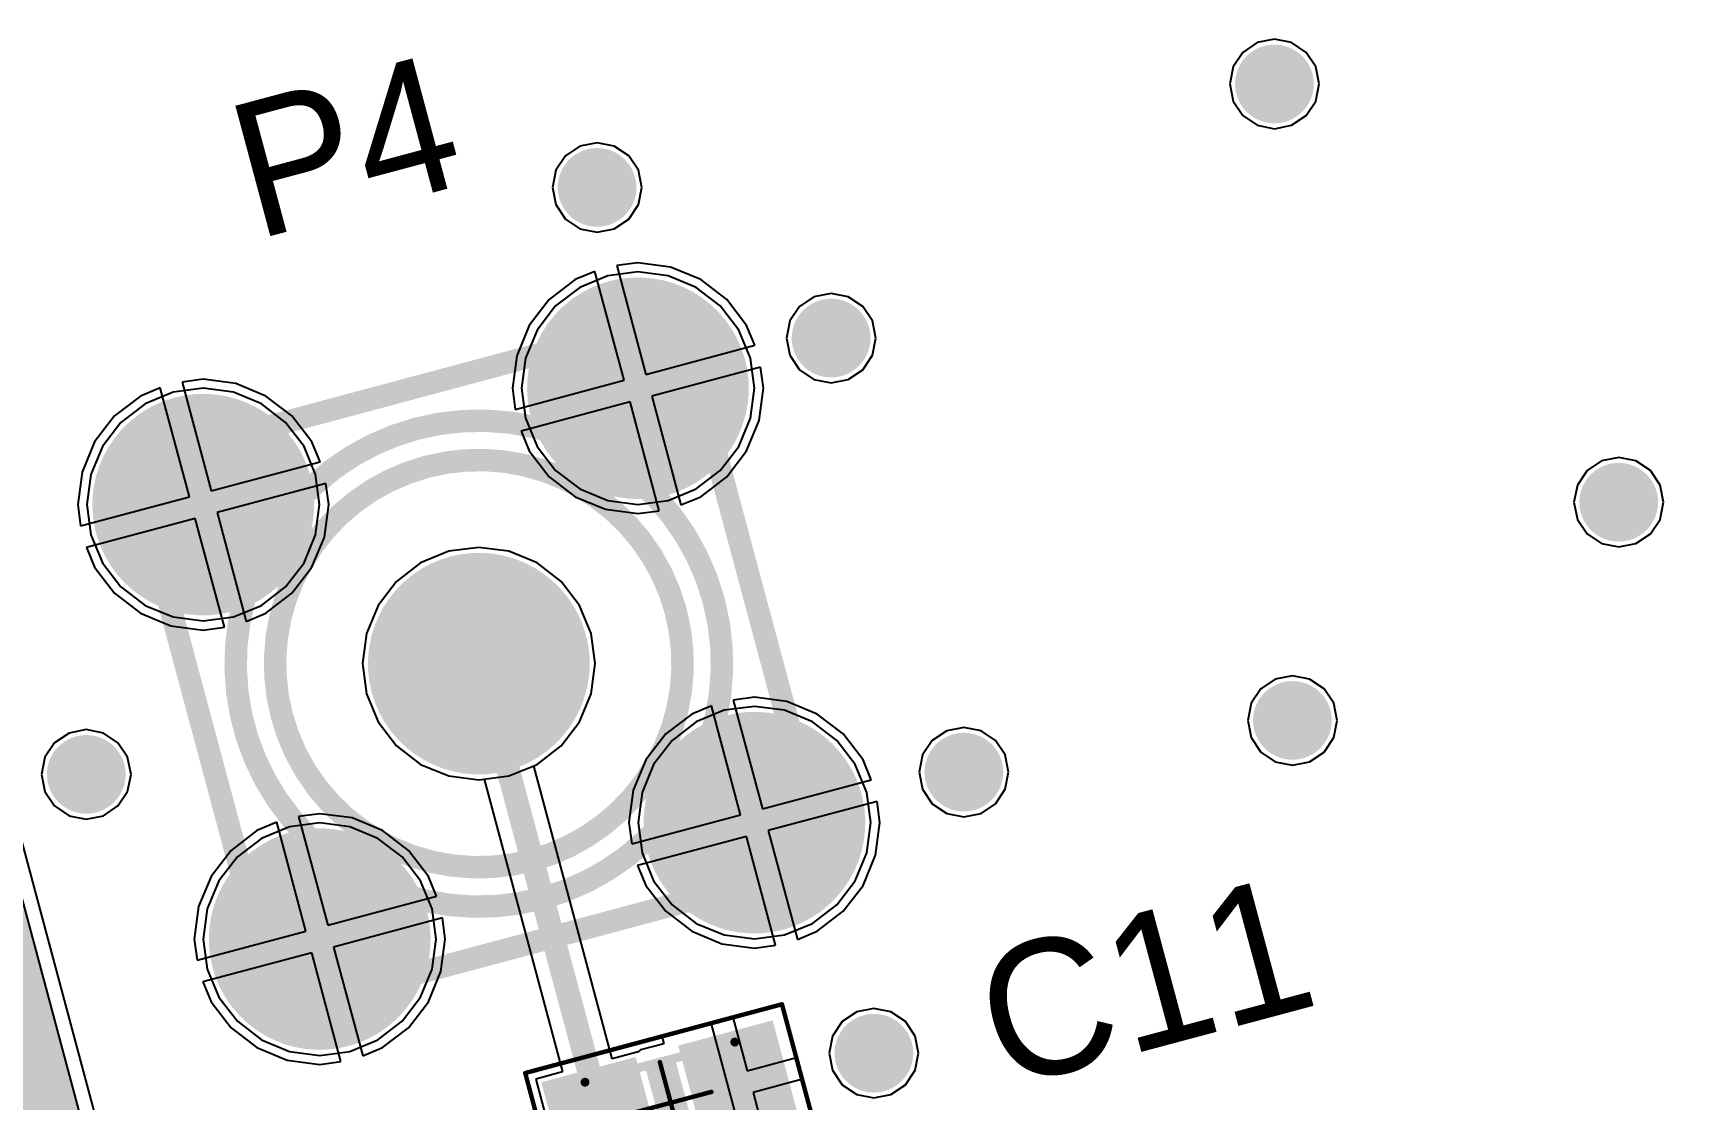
# Model space of a CAD drawing. Header units: millimetres. Extents: x 1.42 to 4.09, y 1.63 to 4.12.
# Drawn here: x 2.026 to 2.767, y 2.675 to 3.15 of the extents above; entities that cross this region are included whole.
import ezdxf

# ---------------------------------------------------------------- set-up
doc = ezdxf.new("R2010")
doc.units = ezdxf.units.MM
doc.header["$MEASUREMENT"] = 0
for name, color, linetype in [('BottomLayer', 5, 'Continuous'), ('BottomSolder', 6, 'Continuous'), ('KeepOutLayer', 6, 'Continuous'), ('Mechanical1', 6, 'Continuous'), ('Mechanical13', 56, 'Continuous'), ('Mechanical15', 56, 'Continuous'), ('Mechanical3', 76, 'Continuous'), ('MidLayer1', 16, 'Continuous'), ('MidLayer2', 76, 'Continuous'), ('MultiLayer', 9, 'Continuous'), ('PadHoleLayer', 156, 'Continuous'), ('TopLayer', 1, 'Continuous'), ('TopOverlay', 2, 'Continuous'), ('TopPaste', 8, 'Continuous'), ('TopSolder', 216, 'Continuous'), ('ViaHoleLayer', 16, 'Continuous')]:
    doc.layers.add(name, color=color, linetype=linetype)

# ---------------------------------------------------------------- blocks, each defined once
blk = doc.blocks.new('TE_SMA_TH_10')
at = {"layer": 'BottomLayer', "const_width": 0.04528}
for points in [[(-0.12264, 0.1, 1), (-0.07736, 0.1, 1)], [(0.07736, 0.1, 1), (0.12264, 0.1, 1)], [(-0.02264, 0, 1), (0.02264, 0, 1)], [(-0.12264, -0.1, 1), (-0.07736, -0.1, 1)], [(0.07736, -0.1, 1), (0.12264, -0.1, 1)]]:
    blk.add_lwpolyline(points, format="xyb", close=True, dxfattribs=at)
at = {"layer": 'BottomSolder', "const_width": 0.04928}
for points in [[(-0.12464, 0.1, 1), (-0.07536, 0.1, 1)], [(0.07536, 0.1, 1), (0.12464, 0.1, 1)], [(-0.02464, 0, 1), (0.02464, 0, 1)], [(-0.12464, -0.1, 1), (-0.07536, -0.1, 1)], [(0.07536, -0.1, 1), (0.12464, -0.1, 1)]]:
    blk.add_lwpolyline(points, format="xyb", close=True, dxfattribs=at)
at = {"layer": 'Mechanical13', "const_width": 0.01}
for points in [[(-0.12598, 0.12598), (-0.12598, -0.12598)], [(0.12598, 0.12598), (-0.12598, 0.12598)], [(0.12598, 0.12598), (0.12598, -0.12598)], [(0.12598, -0.12598), (-0.12598, -0.12598)]]:
    blk.add_lwpolyline(points, dxfattribs=at)
at = {"layer": 'Mechanical13'}
for points, const_width in [([(-0.12848, 0.12598, 1), (-0.12348, 0.12598, 1)], 0.005), ([(-0.12848, 0.12598, 1), (-0.12348, 0.12598, 1)], 0.005), ([(0.12348, 0.12598, 1), (0.12848, 0.12598, 1)], 0.005), ([(0.12348, 0.12598, 1), (0.12848, 0.12598, 1)], 0.005), ([(0.10807, 0, 1), (-0.10807, 0, 1)], 0.01), ([(0.09055, 0, 1), (-0.09055, 0, 1)], 0.01), ([(0.02559, 0, 1), (-0.02559, 0, 1)], 0.01), ([(-0.11057, 0, 1), (-0.10557, 0, 1)], 0.005), ([(-0.09305, 0, 1), (-0.08805, 0, 1)], 0.005), ([(-0.02809, 0, 1), (-0.02309, 0, 1)], 0.005), ([(0.02309, 0, 1), (0.02809, 0, 1)], 0.005), ([(0.08805, 0, 1), (0.09305, 0, 1)], 0.005), ([(0.10557, 0, 1), (0.11057, 0, 1)], 0.005), ([(-0.12848, -0.12598, 1), (-0.12348, -0.12598, 1)], 0.005), ([(-0.12848, -0.12598, 1), (-0.12348, -0.12598, 1)], 0.005), ([(0.12348, -0.12598, 1), (0.12848, -0.12598, 1)], 0.005), ([(0.12348, -0.12598, 1), (0.12848, -0.12598, 1)], 0.005)]:
    blk.add_lwpolyline(points, format="xyb", close=True, dxfattribs=dict(at, const_width=const_width))
at = {"layer": 'MidLayer1', "const_width": 0.04528}
for points in [[(-0.12264, 0.1, 1), (-0.07736, 0.1, 1)], [(0.07736, 0.1, 1), (0.12264, 0.1, 1)], [(-0.02264, 0, 1), (0.02264, 0, 1)], [(-0.12264, -0.1, 1), (-0.07736, -0.1, 1)], [(0.07736, -0.1, 1), (0.12264, -0.1, 1)]]:
    blk.add_lwpolyline(points, format="xyb", close=True, dxfattribs=at)
at = {"layer": 'MidLayer2', "const_width": 0.04528}
for points in [[(-0.12264, 0.1, 1), (-0.07736, 0.1, 1)], [(0.07736, 0.1, 1), (0.12264, 0.1, 1)], [(-0.02264, 0, 1), (0.02264, 0, 1)], [(-0.12264, -0.1, 1), (-0.07736, -0.1, 1)], [(0.07736, -0.1, 1), (0.12264, -0.1, 1)]]:
    blk.add_lwpolyline(points, format="xyb", close=True, dxfattribs=at)
at = {"layer": 'MultiLayer', "const_width": 0.04528}
for points in [[(-0.12264, 0.1, 1), (-0.07736, 0.1, 1)], [(0.07736, 0.1, 1), (0.12264, 0.1, 1)], [(-0.02264, 0, 1), (0.02264, 0, 1)], [(-0.12264, -0.1, 1), (-0.07736, -0.1, 1)], [(0.07736, -0.1, 1), (0.12264, -0.1, 1)]]:
    blk.add_lwpolyline(points, format="xyb", close=True, dxfattribs=at)
at = {"layer": 'PadHoleLayer'}
for points, const_width in [([(-0.11575, 0.1, 1), (-0.08425, 0.1, 1)], 0.0315), ([(0.08425, 0.1, 1), (0.11575, 0.1, 1)], 0.0315), ([(-0.01476, 0, 1), (0.01476, 0, 1)], 0.02953), ([(-0.11575, -0.1, 1), (-0.08425, -0.1, 1)], 0.0315), ([(0.08425, -0.1, 1), (0.11575, -0.1, 1)], 0.0315)]:
    blk.add_lwpolyline(points, format="xyb", close=True, dxfattribs=dict(at, const_width=const_width))
at = {"layer": 'TopLayer', "const_width": 0.04528}
for points in [[(-0.12264, 0.1, 1), (-0.07736, 0.1, 1)], [(0.07736, 0.1, 1), (0.12264, 0.1, 1)], [(-0.02264, 0, 1), (0.02264, 0, 1)], [(-0.12264, -0.1, 1), (-0.07736, -0.1, 1)], [(0.07736, -0.1, 1), (0.12264, -0.1, 1)]]:
    blk.add_lwpolyline(points, format="xyb", close=True, dxfattribs=at)
at = {"layer": 'TopSolder', "const_width": 0.04928}
for points in [[(-0.12464, 0.1, 1), (-0.07536, 0.1, 1)], [(0.07536, 0.1, 1), (0.12464, 0.1, 1)], [(-0.02464, 0, 1), (0.02464, 0, 1)], [(-0.12464, -0.1, 1), (-0.07536, -0.1, 1)], [(0.07536, -0.1, 1), (0.12464, -0.1, 1)]]:
    blk.add_lwpolyline(points, format="xyb", close=True, dxfattribs=at)
blk = doc.blocks.new('CAPC0603_1608_100_N_14')
at = {"layer": 'Mechanical13', "const_width": 0.00394}
for points in [[(-0.03445, 0.0187), (-0.03445, -0.0187)], [(-0.03445, 0.0187), (0.03445, 0.0187)], [(0.03445, 0.0187), (0.03445, -0.0187)], [(-0.03445, -0.0187), (0.03445, -0.0187)]]:
    blk.add_lwpolyline(points, dxfattribs=at)
at = {"layer": 'Mechanical13', "const_width": 0.00197}
for points in [[(-0.03543, 0.0187, 1), (-0.03346, 0.0187, 1)], [(-0.03543, 0.0187, 1), (-0.03346, 0.0187, 1)], [(0.03346, 0.0187, 1), (0.03543, 0.0187, 1)], [(0.03346, 0.0187, 1), (0.03543, 0.0187, 1)], [(-0.03543, -0.0187, 1), (-0.03346, -0.0187, 1)], [(-0.03543, -0.0187, 1), (-0.03346, -0.0187, 1)], [(0.03346, -0.0187, 1), (0.03543, -0.0187, 1)], [(0.03346, -0.0187, 1), (0.03543, -0.0187, 1)]]:
    blk.add_lwpolyline(points, format="xyb", close=True, dxfattribs=at)
at = {"layer": 'Mechanical15', "const_width": 0.00197}
for points in [[(-0.05906, 0.02953), (-0.05906, -0.02953)], [(-0.05906, 0.02953), (0.05906, 0.02953)], [(0.05906, 0.02953), (0.05906, -0.02953)], [(0, 0.0187), (0, -0.0187)], [(-0.0187, 0), (0.0187, 0)], [(-0.05906, -0.02953), (0.05906, -0.02953)]]:
    blk.add_lwpolyline(points, dxfattribs=at)
at = {"layer": 'Mechanical15', "const_width": 0.000984}
for points in [[(-0.05955, 0.02953, 1), (-0.05856, 0.02953, 1)], [(-0.05955, 0.02953, 1), (-0.05856, 0.02953, 1)], [(0.05856, 0.02953, 1), (0.05955, 0.02953, 1)], [(0.05856, 0.02953, 1), (0.05955, 0.02953, 1)], [(-0.00049, 0.0187, 1), (0.00049, 0.0187, 1)], [(-0.01919, 0, 1), (-0.01821, 0, 1)], [(0.01821, 0, 1), (0.01919, 0, 1)], [(-0.00049, -0.0187, 1), (0.00049, -0.0187, 1)], [(-0.05955, -0.02953, 1), (-0.05856, -0.02953, 1)], [(-0.05955, -0.02953, 1), (-0.05856, -0.02953, 1)], [(0.05856, -0.02953, 1), (0.05955, -0.02953, 1)], [(0.05856, -0.02953, 1), (0.05955, -0.02953, 1)]]:
    blk.add_lwpolyline(points, format="xyb", close=True, dxfattribs=at)
at = {"layer": 'TopLayer'}
for points in [[(-0.01378, -0.01969), (-0.01378, 0.01968), (-0.04921, -0.01969), (-0.04921, 0.01968)], [(-0.00689, -0.02067), (0.00689, -0.02067), (-0.00689, 0.01968), (0.00689, 0.01968)], [(0.04921, -0.01969), (0.04921, 0.01968), (0.01378, -0.01969), (0.01378, 0.01968)]]:
    blk.add_solid(points, dxfattribs=at)
at = {"layer": 'TopPaste'}
for points in [[(-0.01378, -0.01969), (-0.01378, 0.01968), (-0.04921, -0.01969), (-0.04921, 0.01968)], [(0.04921, -0.01969), (0.04921, 0.01968), (0.01378, -0.01969), (0.01378, 0.01968)]]:
    blk.add_solid(points, dxfattribs=at)
at = {"layer": 'TopSolder'}
for points in [[(-0.00978, -0.02369), (-0.00978, 0.02369), (-0.05321, -0.02369), (-0.05321, 0.02369)], [(0.05321, -0.02369), (0.05321, 0.02369), (0.00978, -0.02369), (0.00978, 0.02369)]]:
    blk.add_solid(points, dxfattribs=at)
blk = doc.blocks.new('ANT_2_4GHZ_FR408_4L_M_______22')
at = {"layer": 'KeepOutLayer'}
blk.add_solid([(-0.1378, -0.00001), (0.61024, -0.00001), (-0.1378, 0.43306), (0.61024, 0.43306)], dxfattribs=at)

msp = doc.modelspace()

# ---------------------------------------------------------------- linework, layer by layer
at = {"layer": 'BottomLayer'}
for p, q in [((2.27507, 3.04363), (2.26629, 3.03999)), ((2.28804, 2.99524), (2.27507, 3.04363)), ((2.29416, 3.04746), (2.28473, 3.04622)), ((2.28473, 3.04622), (2.2977, 2.99783)), ((2.30859, 3.04556), (2.29416, 3.04746)), ((2.32204, 3.03999), (2.30859, 3.04556)), ((2.26629, 3.03999), (2.25474, 3.03113)), ((2.33359, 3.03113), (2.32204, 3.03999)), ((2.25474, 3.03113), (2.24588, 3.01959)), ((2.34245, 3.01959), (2.33359, 3.03113)), ((2.14568, 2.2975), (1.95208, 3.02004)), ((2.15196, 2.29918), (1.95836, 3.02172)), ((2.24588, 3.01959), (2.24031, 3.00614)), ((2.34609, 3.0108), (2.34245, 3.01959)), ((2.24031, 3.00614), (2.23841, 2.99171)), ((2.2977, 2.99783), (2.34609, 3.0108)), ((2.34867, 3.00114), (2.30029, 2.98817)), ((2.34991, 2.99171), (2.34867, 3.00114)), ((2.08189, 2.99187), (2.0731, 2.98823)), ((2.09485, 2.94348), (2.08189, 2.99187)), ((2.10098, 2.9957), (2.09155, 2.99446)), ((2.09155, 2.99446), (2.10451, 2.94607)), ((2.11541, 2.9938), (2.10098, 2.9957)), ((2.12885, 2.98823), (2.11541, 2.9938)), ((2.23841, 2.99171), (2.23965, 2.98228)), ((2.23965, 2.98228), (2.28804, 2.99524)), ((2.34802, 2.97728), (2.34991, 2.99171)), ((2.0731, 2.98823), (2.06155, 2.97937)), ((2.1404, 2.97937), (2.12885, 2.98823)), ((2.29063, 2.98559), (2.24224, 2.97262)), ((2.30359, 2.9372), (2.29063, 2.98559)), ((2.30029, 2.98817), (2.31325, 2.93979)), ((2.06155, 2.97937), (2.05269, 2.96782)), ((2.14926, 2.96782), (2.1404, 2.97937)), ((2.34245, 2.96383), (2.34802, 2.97728)), ((2.05269, 2.96782), (2.04712, 2.95438)), ((2.1529, 2.95903), (2.14926, 2.96782)), ((2.24224, 2.97262), (2.24588, 2.96383)), ((2.24588, 2.96383), (2.25474, 2.95229)), ((2.33359, 2.95229), (2.34245, 2.96383)), ((2.04712, 2.95438), (2.04522, 2.93995)), ((2.10451, 2.94607), (2.1529, 2.95903)), ((2.15549, 2.94938), (2.1071, 2.93641)), ((2.15673, 2.93995), (2.15549, 2.94938)), ((2.25474, 2.95229), (2.26629, 2.94343)), ((2.32204, 2.94343), (2.33359, 2.95229)), ((2.04522, 2.93995), (2.04647, 2.93052)), ((2.04647, 2.93052), (2.09485, 2.94348)), ((2.15483, 2.92552), (2.15673, 2.93995)), ((2.26629, 2.94343), (2.27973, 2.93786)), ((2.27973, 2.93786), (2.29416, 2.93596)), ((2.31325, 2.93979), (2.32204, 2.94343)), ((2.09744, 2.93382), (2.04905, 2.92086)), ((2.11041, 2.88543), (2.09744, 2.93382)), ((2.1071, 2.93641), (2.12007, 2.88802)), ((2.29416, 2.93596), (2.30359, 2.9372)), ((2.14926, 2.91207), (2.15483, 2.92552)), ((2.04905, 2.92086), (2.05269, 2.91207)), ((2.21007, 2.91919), (2.19759, 2.91402)), ((2.22345, 2.92095), (2.21007, 2.91919)), ((2.23684, 2.91919), (2.22345, 2.92095)), ((2.24931, 2.91402), (2.23684, 2.91919)), ((2.05269, 2.91207), (2.06155, 2.90052)), ((2.1404, 2.90052), (2.14926, 2.91207)), ((2.19759, 2.91402), (2.18688, 2.9058)), ((2.26002, 2.9058), (2.24931, 2.91402)), ((2.06155, 2.90052), (2.0731, 2.89166)), ((2.12885, 2.89166), (2.1404, 2.90052)), ((2.18688, 2.9058), (2.17866, 2.89509)), ((2.26824, 2.89509), (2.26002, 2.9058)), ((2.17866, 2.89509), (2.1735, 2.88262)), ((2.27341, 2.88262), (2.26824, 2.89509)), ((2.0731, 2.89166), (2.08655, 2.88609)), ((2.08655, 2.88609), (2.10098, 2.88419)), ((2.12007, 2.88802), (2.12885, 2.89166)), ((2.10098, 2.88419), (2.11041, 2.88543)), ((2.1735, 2.88262), (2.17173, 2.86923)), ((2.27517, 2.86923), (2.27341, 2.88262)), ((2.17173, 2.86923), (2.1735, 2.85585)), ((2.27341, 2.85585), (2.27517, 2.86923)), ((2.1735, 2.85585), (2.17866, 2.84338)), ((2.26824, 2.84338), (2.27341, 2.85585)), ((2.32684, 2.85045), (2.31805, 2.84681)), ((2.3398, 2.80206), (2.32684, 2.85045)), ((2.34593, 2.85428), (2.3365, 2.85303)), ((2.3365, 2.85303), (2.34946, 2.80465)), ((2.36036, 2.85238), (2.34593, 2.85428)), ((2.3738, 2.84681), (2.36036, 2.85238)), ((2.17866, 2.84338), (2.18688, 2.83266)), ((2.26002, 2.83266), (2.26824, 2.84338)), ((2.31805, 2.84681), (2.3065, 2.83795)), ((2.38535, 2.83795), (2.3738, 2.84681)), ((2.3065, 2.83795), (2.29764, 2.8264)), ((2.39421, 2.8264), (2.38535, 2.83795)), ((2.18688, 2.83266), (2.19759, 2.82445)), ((2.24931, 2.82445), (2.26002, 2.83266)), ((2.29764, 2.8264), (2.29207, 2.81295)), ((2.39785, 2.81761), (2.39421, 2.8264)), ((2.19759, 2.82445), (2.21007, 2.81928)), ((2.21007, 2.81928), (2.22345, 2.81752)), ((2.22345, 2.81752), (2.23684, 2.81928)), ((2.23684, 2.81928), (2.24931, 2.82445)), ((2.29207, 2.81295), (2.29017, 2.79852)), ((2.34946, 2.80465), (2.39785, 2.81761)), ((2.40044, 2.80795), (2.35205, 2.79499)), ((2.40168, 2.79852), (2.40044, 2.80795)), ((2.13365, 2.79868), (2.12486, 2.79504)), ((2.14662, 2.7503), (2.13365, 2.79868)), ((2.15274, 2.80251), (2.14331, 2.80127)), ((2.14331, 2.80127), (2.15628, 2.75288)), ((2.16717, 2.80061), (2.15274, 2.80251)), ((2.18062, 2.79504), (2.16717, 2.80061)), ((2.29017, 2.79852), (2.29141, 2.78909)), ((2.29141, 2.78909), (2.3398, 2.80206)), ((2.39978, 2.78409), (2.40168, 2.79852)), ((2.12486, 2.79504), (2.11332, 2.78618)), ((2.19216, 2.78618), (2.18062, 2.79504)), ((2.34239, 2.7924), (2.294, 2.77943)), ((2.35536, 2.74401), (2.34239, 2.7924)), ((2.35205, 2.79499), (2.36502, 2.7466)), ((2.11332, 2.78618), (2.10446, 2.77464)), ((2.20102, 2.77464), (2.19216, 2.78618)), ((2.39421, 2.77065), (2.39978, 2.78409)), ((2.10446, 2.77464), (2.09889, 2.76119)), ((2.20466, 2.76585), (2.20102, 2.77464)), ((2.294, 2.77943), (2.29764, 2.77065)), ((2.29764, 2.77065), (2.3065, 2.7591)), ((2.38535, 2.7591), (2.39421, 2.77065)), ((2.09889, 2.76119), (2.09699, 2.74676)), ((2.15628, 2.75288), (2.20466, 2.76585)), ((2.20725, 2.75619), (2.15886, 2.74322)), ((2.20849, 2.74676), (2.20725, 2.75619)), ((2.3065, 2.7591), (2.31805, 2.75024)), ((2.3738, 2.75024), (2.38535, 2.7591)), ((2.09699, 2.74676), (2.09823, 2.73733)), ((2.09823, 2.73733), (2.14662, 2.7503)), ((2.20659, 2.73233), (2.20849, 2.74676)), ((2.31805, 2.75024), (2.3315, 2.74467)), ((2.3315, 2.74467), (2.34593, 2.74277)), ((2.36502, 2.7466), (2.3738, 2.75024)), ((2.14921, 2.74064), (2.10082, 2.72767)), ((2.16217, 2.69225), (2.14921, 2.74064)), ((2.15886, 2.74322), (2.17183, 2.69484)), ((2.34593, 2.74277), (2.35536, 2.74401)), ((2.20102, 2.71888), (2.20659, 2.73233)), ((2.10082, 2.72767), (2.10446, 2.71888)), ((2.10446, 2.71888), (2.11332, 2.70734)), ((2.19216, 2.70734), (2.20102, 2.71888)), ((2.11332, 2.70734), (2.12486, 2.69848)), ((2.18062, 2.69848), (2.19216, 2.70734)), ((2.12486, 2.69848), (2.13831, 2.69291)), ((2.13831, 2.69291), (2.15274, 2.69101)), ((2.17183, 2.69484), (2.18062, 2.69848)), ((2.15274, 2.69101), (2.16217, 2.69225))]:
    msp.add_line(p, q, dxfattribs=at)
at = {"layer": 'BottomLayer', "const_width": 0.0135}
for points in [[(2.57025, 3.127, 1), (2.58375, 3.127, 1)], [(2.26925, 3.081, 1), (2.28275, 3.081, 1)], [(2.37325, 3.014, 1), (2.38675, 3.014, 1)], [(2.72325, 2.941, 1), (2.73675, 2.941, 1)], [(2.57825, 2.844, 1), (2.59175, 2.844, 1)], [(2.43225, 2.821, 1), (2.44575, 2.821, 1)], [(2.04225, 2.82, 1), (2.05575, 2.82, 1)], [(2.39225, 2.696, 1), (2.40575, 2.696, 1)]]:
    msp.add_lwpolyline(points, format="xyb", close=True, dxfattribs=at)
at = {"layer": 'BottomSolder', "const_width": 0.0175}
for points in [[(2.56825, 3.127, 1), (2.58575, 3.127, 1)], [(2.26725, 3.081, 1), (2.28475, 3.081, 1)], [(2.37125, 3.014, 1), (2.38875, 3.014, 1)], [(2.72125, 2.941, 1), (2.73875, 2.941, 1)], [(2.57625, 2.844, 1), (2.59375, 2.844, 1)], [(2.04025, 2.82, 1), (2.05775, 2.82, 1)], [(2.43025, 2.821, 1), (2.44775, 2.821, 1)], [(2.39025, 2.696, 1), (2.40775, 2.696, 1)]]:
    msp.add_lwpolyline(points, format="xyb", close=True, dxfattribs=at)
at = {"layer": 'Mechanical1', "const_width": 0.01}
for points in [[(1.53656, 2.98993, -0.35351), (2.63007, 4.08344)], [(2.63007, 1.63656, -0.35351), (1.53656, 2.73007)]]:
    msp.add_lwpolyline(points, format="xyb", dxfattribs=at)
at = {"layer": 'Mechanical3', "const_width": 0.01}
for points in [[(1.6022, 2.98296, -0.35351), (2.63704, 4.0178)], [(2.63704, 1.7022, -0.35351), (1.6022, 2.73704)]]:
    msp.add_lwpolyline(points, format="xyb", dxfattribs=at)
at = {"layer": 'Mechanical3', "const_width": 0.03937}
msp.add_lwpolyline([(3.75606, 2.86, 1), (1.76394, 2.86, 1)], format="xyb", close=True, dxfattribs=at)
at = {"layer": 'MidLayer1'}
for p, q in [((2.27507, 3.04363), (2.26629, 3.03999)), ((2.28804, 2.99524), (2.27507, 3.04363)), ((2.29416, 3.04746), (2.28473, 3.04622)), ((2.28473, 3.04622), (2.2977, 2.99783)), ((2.30859, 3.04556), (2.29416, 3.04746)), ((2.32204, 3.03999), (2.30859, 3.04556)), ((2.26629, 3.03999), (2.25474, 3.03113)), ((2.33359, 3.03113), (2.32204, 3.03999)), ((2.25474, 3.03113), (2.24588, 3.01959)), ((2.34245, 3.01959), (2.33359, 3.03113)), ((2.14568, 2.2975), (1.95208, 3.02004)), ((2.15196, 2.29918), (1.95836, 3.02172)), ((2.24588, 3.01959), (2.24031, 3.00614)), ((2.34609, 3.0108), (2.34245, 3.01959)), ((2.24031, 3.00614), (2.23841, 2.99171)), ((2.2977, 2.99783), (2.34609, 3.0108)), ((2.34867, 3.00114), (2.30029, 2.98817)), ((2.34991, 2.99171), (2.34867, 3.00114)), ((2.08189, 2.99187), (2.0731, 2.98823)), ((2.09485, 2.94348), (2.08189, 2.99187)), ((2.10098, 2.9957), (2.09155, 2.99446)), ((2.09155, 2.99446), (2.10451, 2.94607)), ((2.11541, 2.9938), (2.10098, 2.9957)), ((2.12885, 2.98823), (2.11541, 2.9938)), ((2.23841, 2.99171), (2.23965, 2.98228)), ((2.23965, 2.98228), (2.28804, 2.99524)), ((2.34802, 2.97728), (2.34991, 2.99171)), ((2.0731, 2.98823), (2.06155, 2.97937)), ((2.1404, 2.97937), (2.12885, 2.98823)), ((2.29063, 2.98559), (2.24224, 2.97262)), ((2.30359, 2.9372), (2.29063, 2.98559)), ((2.30029, 2.98817), (2.31325, 2.93979)), ((2.06155, 2.97937), (2.05269, 2.96782)), ((2.14926, 2.96782), (2.1404, 2.97937)), ((2.34245, 2.96383), (2.34802, 2.97728)), ((2.05269, 2.96782), (2.04712, 2.95438)), ((2.1529, 2.95903), (2.14926, 2.96782)), ((2.24224, 2.97262), (2.24588, 2.96383)), ((2.24588, 2.96383), (2.25474, 2.95229)), ((2.33359, 2.95229), (2.34245, 2.96383)), ((2.04712, 2.95438), (2.04522, 2.93995)), ((2.10451, 2.94607), (2.1529, 2.95903)), ((2.15549, 2.94938), (2.1071, 2.93641)), ((2.15673, 2.93995), (2.15549, 2.94938)), ((2.25474, 2.95229), (2.26629, 2.94343)), ((2.32204, 2.94343), (2.33359, 2.95229)), ((2.04522, 2.93995), (2.04647, 2.93052)), ((2.04647, 2.93052), (2.09485, 2.94348)), ((2.15483, 2.92552), (2.15673, 2.93995)), ((2.26629, 2.94343), (2.27973, 2.93786)), ((2.27973, 2.93786), (2.29416, 2.93596)), ((2.31325, 2.93979), (2.32204, 2.94343)), ((2.09744, 2.93382), (2.04905, 2.92086)), ((2.11041, 2.88543), (2.09744, 2.93382)), ((2.1071, 2.93641), (2.12007, 2.88802)), ((2.29416, 2.93596), (2.30359, 2.9372)), ((2.14926, 2.91207), (2.15483, 2.92552)), ((2.04905, 2.92086), (2.05269, 2.91207)), ((2.21007, 2.91919), (2.19759, 2.91402)), ((2.22345, 2.92095), (2.21007, 2.91919)), ((2.23684, 2.91919), (2.22345, 2.92095)), ((2.24931, 2.91402), (2.23684, 2.91919)), ((2.05269, 2.91207), (2.06155, 2.90052)), ((2.1404, 2.90052), (2.14926, 2.91207)), ((2.19759, 2.91402), (2.18688, 2.9058)), ((2.26002, 2.9058), (2.24931, 2.91402)), ((2.06155, 2.90052), (2.0731, 2.89166)), ((2.12885, 2.89166), (2.1404, 2.90052)), ((2.18688, 2.9058), (2.17866, 2.89509)), ((2.26824, 2.89509), (2.26002, 2.9058)), ((2.17866, 2.89509), (2.1735, 2.88262)), ((2.27341, 2.88262), (2.26824, 2.89509)), ((2.0731, 2.89166), (2.08655, 2.88609)), ((2.08655, 2.88609), (2.10098, 2.88419)), ((2.12007, 2.88802), (2.12885, 2.89166)), ((2.10098, 2.88419), (2.11041, 2.88543)), ((2.1735, 2.88262), (2.17173, 2.86923)), ((2.27517, 2.86923), (2.27341, 2.88262)), ((2.17173, 2.86923), (2.1735, 2.85585)), ((2.27341, 2.85585), (2.27517, 2.86923)), ((2.1735, 2.85585), (2.17866, 2.84338)), ((2.26824, 2.84338), (2.27341, 2.85585)), ((2.32684, 2.85045), (2.31805, 2.84681)), ((2.3398, 2.80206), (2.32684, 2.85045)), ((2.34593, 2.85428), (2.3365, 2.85303)), ((2.3365, 2.85303), (2.34946, 2.80465)), ((2.36036, 2.85238), (2.34593, 2.85428)), ((2.3738, 2.84681), (2.36036, 2.85238)), ((2.17866, 2.84338), (2.18688, 2.83266)), ((2.26002, 2.83266), (2.26824, 2.84338)), ((2.31805, 2.84681), (2.3065, 2.83795)), ((2.38535, 2.83795), (2.3738, 2.84681)), ((2.3065, 2.83795), (2.29764, 2.8264)), ((2.39421, 2.8264), (2.38535, 2.83795)), ((2.18688, 2.83266), (2.19759, 2.82445)), ((2.24931, 2.82445), (2.26002, 2.83266)), ((2.29764, 2.8264), (2.29207, 2.81295)), ((2.39785, 2.81761), (2.39421, 2.8264)), ((2.19759, 2.82445), (2.21007, 2.81928)), ((2.21007, 2.81928), (2.22345, 2.81752)), ((2.22345, 2.81752), (2.23684, 2.81928)), ((2.23684, 2.81928), (2.24931, 2.82445)), ((2.29207, 2.81295), (2.29017, 2.79852)), ((2.34946, 2.80465), (2.39785, 2.81761)), ((2.40044, 2.80795), (2.35205, 2.79499)), ((2.40168, 2.79852), (2.40044, 2.80795)), ((2.13365, 2.79868), (2.12486, 2.79504)), ((2.14662, 2.7503), (2.13365, 2.79868)), ((2.15274, 2.80251), (2.14331, 2.80127)), ((2.14331, 2.80127), (2.15628, 2.75288)), ((2.16717, 2.80061), (2.15274, 2.80251)), ((2.18062, 2.79504), (2.16717, 2.80061)), ((2.29017, 2.79852), (2.29141, 2.78909)), ((2.29141, 2.78909), (2.3398, 2.80206)), ((2.39978, 2.78409), (2.40168, 2.79852)), ((2.12486, 2.79504), (2.11332, 2.78618)), ((2.19216, 2.78618), (2.18062, 2.79504)), ((2.34239, 2.7924), (2.294, 2.77943)), ((2.35536, 2.74401), (2.34239, 2.7924)), ((2.35205, 2.79499), (2.36502, 2.7466)), ((2.11332, 2.78618), (2.10446, 2.77464)), ((2.20102, 2.77464), (2.19216, 2.78618)), ((2.39421, 2.77065), (2.39978, 2.78409)), ((2.10446, 2.77464), (2.09889, 2.76119)), ((2.20466, 2.76585), (2.20102, 2.77464)), ((2.294, 2.77943), (2.29764, 2.77065)), ((2.29764, 2.77065), (2.3065, 2.7591)), ((2.38535, 2.7591), (2.39421, 2.77065)), ((2.09889, 2.76119), (2.09699, 2.74676)), ((2.15628, 2.75288), (2.20466, 2.76585)), ((2.20725, 2.75619), (2.15886, 2.74322)), ((2.20849, 2.74676), (2.20725, 2.75619)), ((2.3065, 2.7591), (2.31805, 2.75024)), ((2.3738, 2.75024), (2.38535, 2.7591)), ((2.09699, 2.74676), (2.09823, 2.73733)), ((2.09823, 2.73733), (2.14662, 2.7503)), ((2.20659, 2.73233), (2.20849, 2.74676)), ((2.31805, 2.75024), (2.3315, 2.74467)), ((2.3315, 2.74467), (2.34593, 2.74277)), ((2.36502, 2.7466), (2.3738, 2.75024)), ((2.14921, 2.74064), (2.10082, 2.72767)), ((2.16217, 2.69225), (2.14921, 2.74064)), ((2.15886, 2.74322), (2.17183, 2.69484)), ((2.34593, 2.74277), (2.35536, 2.74401)), ((2.20102, 2.71888), (2.20659, 2.73233)), ((2.10082, 2.72767), (2.10446, 2.71888)), ((2.10446, 2.71888), (2.11332, 2.70734)), ((2.19216, 2.70734), (2.20102, 2.71888)), ((2.11332, 2.70734), (2.12486, 2.69848)), ((2.18062, 2.69848), (2.19216, 2.70734)), ((2.12486, 2.69848), (2.13831, 2.69291)), ((2.13831, 2.69291), (2.15274, 2.69101)), ((2.17183, 2.69484), (2.18062, 2.69848)), ((2.15274, 2.69101), (2.16217, 2.69225))]:
    msp.add_line(p, q, dxfattribs=at)
at = {"layer": 'MidLayer1', "const_width": 0.0135}
for points in [[(2.57025, 3.127, 1), (2.58375, 3.127, 1)], [(2.26925, 3.081, 1), (2.28275, 3.081, 1)], [(2.37325, 3.014, 1), (2.38675, 3.014, 1)], [(2.72325, 2.941, 1), (2.73675, 2.941, 1)], [(2.57825, 2.844, 1), (2.59175, 2.844, 1)], [(2.43225, 2.821, 1), (2.44575, 2.821, 1)], [(2.04225, 2.82, 1), (2.05575, 2.82, 1)], [(2.39225, 2.696, 1), (2.40575, 2.696, 1)]]:
    msp.add_lwpolyline(points, format="xyb", close=True, dxfattribs=at)
at = {"layer": 'MidLayer2'}
for p, q in [((2.56939, 3.14537), (2.56294, 3.14106)), ((2.577, 3.14688), (2.56939, 3.14537)), ((2.58461, 3.14537), (2.577, 3.14688)), ((2.59106, 3.14106), (2.58461, 3.14537)), ((2.56294, 3.14106), (2.55863, 3.13461)), ((2.59537, 3.13461), (2.59106, 3.14106)), ((2.55863, 3.13461), (2.55712, 3.127)), ((2.59688, 3.127), (2.59537, 3.13461)), ((2.55712, 3.127), (2.55863, 3.11939)), ((2.59537, 3.11939), (2.59688, 3.127)), ((2.55863, 3.11939), (2.56294, 3.11294)), ((2.59106, 3.11294), (2.59537, 3.11939)), ((2.56294, 3.11294), (2.56939, 3.10863)), ((2.56939, 3.10863), (2.577, 3.10712)), ((2.577, 3.10712), (2.58461, 3.10863)), ((2.58461, 3.10863), (2.59106, 3.11294)), ((2.276, 3.10088), (2.26839, 3.09937)), ((2.28361, 3.09937), (2.276, 3.10088)), ((2.26194, 3.09506), (2.25763, 3.08861)), ((2.26839, 3.09937), (2.26194, 3.09506)), ((2.29006, 3.09506), (2.28361, 3.09937)), ((2.29437, 3.08861), (2.29006, 3.09506)), ((2.25763, 3.08861), (2.25612, 3.081)), ((2.29588, 3.081), (2.29437, 3.08861)), ((2.25612, 3.081), (2.25763, 3.07339)), ((2.29437, 3.07339), (2.29588, 3.081)), ((2.25763, 3.07339), (2.26194, 3.06694)), ((2.29006, 3.06694), (2.29437, 3.07339)), ((2.26194, 3.06694), (2.26839, 3.06263)), ((2.28361, 3.06263), (2.29006, 3.06694)), ((2.26839, 3.06263), (2.276, 3.06112)), ((2.276, 3.06112), (2.28361, 3.06263)), ((2.28078, 3.04166), (2.2683, 3.0365)), ((2.29416, 3.04343), (2.28078, 3.04166)), ((2.30755, 3.04166), (2.29416, 3.04343)), ((2.32002, 3.0365), (2.30755, 3.04166)), ((2.2683, 3.0365), (2.25759, 3.02828)), ((2.33073, 3.02828), (2.32002, 3.0365)), ((2.25759, 3.02828), (2.24937, 3.01757)), ((2.33895, 3.01757), (2.33073, 3.02828)), ((2.36594, 3.02806), (2.36163, 3.02161)), ((2.37239, 3.03237), (2.36594, 3.02806)), ((2.38, 3.03388), (2.37239, 3.03237)), ((2.38761, 3.03237), (2.38, 3.03388)), ((2.39406, 3.02806), (2.38761, 3.03237)), ((2.39837, 3.02161), (2.39406, 3.02806)), ((2.14568, 2.2975), (1.95208, 3.02004)), ((2.15196, 2.29918), (1.95836, 3.02172)), ((2.36163, 3.02161), (2.36012, 3.014)), ((2.39988, 3.014), (2.39837, 3.02161)), ((2.24937, 3.01757), (2.24421, 3.00509)), ((2.34412, 3.00509), (2.33895, 3.01757)), ((2.36012, 3.014), (2.36163, 3.00639)), ((2.39837, 3.00639), (2.39988, 3.014)), ((2.24421, 3.00509), (2.24244, 2.99171)), ((2.34588, 2.99171), (2.34412, 3.00509)), ((2.36163, 3.00639), (2.36594, 2.99994)), ((2.39406, 2.99994), (2.39837, 3.00639)), ((2.36594, 2.99994), (2.37239, 2.99563)), ((2.38761, 2.99563), (2.39406, 2.99994)), ((2.08759, 2.9899), (2.07512, 2.98473)), ((2.10098, 2.99166), (2.08759, 2.9899)), ((2.11436, 2.9899), (2.10098, 2.99166)), ((2.12684, 2.98473), (2.11436, 2.9899)), ((2.24244, 2.99171), (2.24421, 2.97832)), ((2.34412, 2.97832), (2.34588, 2.99171)), ((2.37239, 2.99563), (2.38, 2.99412)), ((2.38, 2.99412), (2.38761, 2.99563)), ((2.07512, 2.98473), (2.06441, 2.97652)), ((2.13755, 2.97652), (2.12684, 2.98473)), ((2.06441, 2.97652), (2.05619, 2.9658)), ((2.14577, 2.9658), (2.13755, 2.97652)), ((2.24421, 2.97832), (2.24937, 2.96585)), ((2.33895, 2.96585), (2.34412, 2.97832)), ((2.05619, 2.9658), (2.05102, 2.95333)), ((2.15093, 2.95333), (2.14577, 2.9658)), ((2.24937, 2.96585), (2.25759, 2.95514)), ((2.33073, 2.95514), (2.33895, 2.96585)), ((2.73, 2.96088), (2.72239, 2.95937)), ((2.73761, 2.95937), (2.73, 2.96088)), ((2.05102, 2.95333), (2.04926, 2.93995)), ((2.1527, 2.93995), (2.15093, 2.95333)), ((2.25759, 2.95514), (2.2683, 2.94692)), ((2.32002, 2.94692), (2.33073, 2.95514)), ((2.71594, 2.95506), (2.71163, 2.94861)), ((2.72239, 2.95937), (2.71594, 2.95506)), ((2.74406, 2.95506), (2.73761, 2.95937)), ((2.74837, 2.94861), (2.74406, 2.95506)), ((2.2683, 2.94692), (2.28078, 2.94175)), ((2.30755, 2.94175), (2.32002, 2.94692)), ((2.71163, 2.94861), (2.71012, 2.941)), ((2.74988, 2.941), (2.74837, 2.94861)), ((2.04926, 2.93995), (2.05102, 2.92656)), ((2.15093, 2.92656), (2.1527, 2.93995)), ((2.28078, 2.94175), (2.29416, 2.93999)), ((2.29416, 2.93999), (2.30755, 2.94175)), ((2.71012, 2.941), (2.71163, 2.93339)), ((2.74837, 2.93339), (2.74988, 2.941)), ((2.71163, 2.93339), (2.71594, 2.92694)), ((2.74406, 2.92694), (2.74837, 2.93339)), ((2.05102, 2.92656), (2.05619, 2.91409)), ((2.14577, 2.91409), (2.15093, 2.92656)), ((2.71594, 2.92694), (2.72239, 2.92263)), ((2.72239, 2.92263), (2.73, 2.92112)), ((2.73, 2.92112), (2.73761, 2.92263)), ((2.73761, 2.92263), (2.74406, 2.92694)), ((2.21007, 2.91919), (2.19759, 2.91402)), ((2.22345, 2.92095), (2.21007, 2.91919)), ((2.23684, 2.91919), (2.22345, 2.92095)), ((2.24931, 2.91402), (2.23684, 2.91919)), ((2.05619, 2.91409), (2.06441, 2.90337)), ((2.13755, 2.90337), (2.14577, 2.91409)), ((2.19759, 2.91402), (2.18688, 2.9058)), ((2.26002, 2.9058), (2.24931, 2.91402)), ((2.06441, 2.90337), (2.07512, 2.89516)), ((2.12684, 2.89516), (2.13755, 2.90337)), ((2.18688, 2.9058), (2.17866, 2.89509)), ((2.26824, 2.89509), (2.26002, 2.9058)), ((2.07512, 2.89516), (2.08759, 2.88999)), ((2.11436, 2.88999), (2.12684, 2.89516)), ((2.17866, 2.89509), (2.1735, 2.88262)), ((2.27341, 2.88262), (2.26824, 2.89509)), ((2.08759, 2.88999), (2.10098, 2.88823)), ((2.10098, 2.88823), (2.11436, 2.88999)), ((2.1735, 2.88262), (2.17173, 2.86923)), ((2.27517, 2.86923), (2.27341, 2.88262)), ((2.17173, 2.86923), (2.1735, 2.85585)), ((2.27341, 2.85585), (2.27517, 2.86923)), ((2.585, 2.86388), (2.57739, 2.86237)), ((2.59261, 2.86237), (2.585, 2.86388)), ((2.57094, 2.85806), (2.56663, 2.85161)), ((2.57739, 2.86237), (2.57094, 2.85806)), ((2.59906, 2.85806), (2.59261, 2.86237)), ((2.60337, 2.85161), (2.59906, 2.85806)), ((2.1735, 2.85585), (2.17866, 2.84338)), ((2.26824, 2.84338), (2.27341, 2.85585)), ((2.33254, 2.84848), (2.32007, 2.84331)), ((2.34593, 2.85024), (2.33254, 2.84848)), ((2.35931, 2.84848), (2.34593, 2.85024)), ((2.37179, 2.84331), (2.35931, 2.84848)), ((2.56663, 2.85161), (2.56512, 2.844)), ((2.60488, 2.844), (2.60337, 2.85161)), ((2.17866, 2.84338), (2.18688, 2.83266)), ((2.26002, 2.83266), (2.26824, 2.84338)), ((2.32007, 2.84331), (2.30936, 2.83509)), ((2.3825, 2.83509), (2.37179, 2.84331)), ((2.56512, 2.844), (2.56663, 2.83639)), ((2.60337, 2.83639), (2.60488, 2.844)), ((2.03494, 2.83406), (2.03063, 2.82761)), ((2.04139, 2.83837), (2.03494, 2.83406)), ((2.049, 2.83988), (2.04139, 2.83837)), ((2.05661, 2.83837), (2.049, 2.83988)), ((2.06306, 2.83406), (2.05661, 2.83837)), ((2.06737, 2.82761), (2.06306, 2.83406)), ((2.30936, 2.83509), (2.30114, 2.82438)), ((2.39072, 2.82438), (2.3825, 2.83509)), ((2.42494, 2.83506), (2.42063, 2.82861)), ((2.43139, 2.83937), (2.42494, 2.83506)), ((2.439, 2.84088), (2.43139, 2.83937)), ((2.44661, 2.83937), (2.439, 2.84088)), ((2.45306, 2.83506), (2.44661, 2.83937)), ((2.45737, 2.82861), (2.45306, 2.83506)), ((2.56663, 2.83639), (2.57094, 2.82994)), ((2.59906, 2.82994), (2.60337, 2.83639)), ((2.03063, 2.82761), (2.02912, 2.82)), ((2.06888, 2.82), (2.06737, 2.82761)), ((2.18688, 2.83266), (2.19759, 2.82445)), ((2.24931, 2.82445), (2.26002, 2.83266)), ((2.42063, 2.82861), (2.41912, 2.821)), ((2.45888, 2.821), (2.45737, 2.82861)), ((2.57094, 2.82994), (2.57739, 2.82563)), ((2.59261, 2.82563), (2.59906, 2.82994)), ((2.02912, 2.82), (2.03063, 2.81239)), ((2.06737, 2.81239), (2.06888, 2.82)), ((2.19759, 2.82445), (2.21007, 2.81928)), ((2.21007, 2.81928), (2.22345, 2.81752)), ((2.22345, 2.81752), (2.23684, 2.81928)), ((2.23684, 2.81928), (2.24931, 2.82445)), ((2.30114, 2.82438), (2.29597, 2.81191)), ((2.39588, 2.81191), (2.39072, 2.82438)), ((2.41912, 2.821), (2.42063, 2.81339)), ((2.45737, 2.81339), (2.45888, 2.821)), ((2.57739, 2.82563), (2.585, 2.82412)), ((2.585, 2.82412), (2.59261, 2.82563)), ((2.03063, 2.81239), (2.03494, 2.80594)), ((2.06306, 2.80594), (2.06737, 2.81239)), ((2.29597, 2.81191), (2.29421, 2.79852)), ((2.39764, 2.79852), (2.39588, 2.81191)), ((2.42063, 2.81339), (2.42494, 2.80694)), ((2.45306, 2.80694), (2.45737, 2.81339)), ((2.03494, 2.80594), (2.04139, 2.80163)), ((2.05661, 2.80163), (2.06306, 2.80594)), ((2.42494, 2.80694), (2.43139, 2.80263)), ((2.44661, 2.80263), (2.45306, 2.80694)), ((2.04139, 2.80163), (2.049, 2.80012)), ((2.049, 2.80012), (2.05661, 2.80163)), ((2.13936, 2.79672), (2.12688, 2.79155)), ((2.15274, 2.79848), (2.13936, 2.79672)), ((2.16613, 2.79672), (2.15274, 2.79848)), ((2.1786, 2.79155), (2.16613, 2.79672)), ((2.29421, 2.79852), (2.29597, 2.78514)), ((2.39588, 2.78514), (2.39764, 2.79852)), ((2.43139, 2.80263), (2.439, 2.80112)), ((2.439, 2.80112), (2.44661, 2.80263)), ((2.12688, 2.79155), (2.11617, 2.78333)), ((2.18931, 2.78333), (2.1786, 2.79155)), ((2.11617, 2.78333), (2.10795, 2.77262)), ((2.19753, 2.77262), (2.18931, 2.78333)), ((2.29597, 2.78514), (2.30114, 2.77266)), ((2.39072, 2.77266), (2.39588, 2.78514)), ((2.10795, 2.77262), (2.10279, 2.76015)), ((2.2027, 2.76015), (2.19753, 2.77262)), ((2.30114, 2.77266), (2.30936, 2.76195)), ((2.3825, 2.76195), (2.39072, 2.77266)), ((2.10279, 2.76015), (2.10102, 2.74676)), ((2.20446, 2.74676), (2.2027, 2.76015)), ((2.30936, 2.76195), (2.32007, 2.75373)), ((2.37179, 2.75373), (2.3825, 2.76195)), ((2.32007, 2.75373), (2.33254, 2.74857)), ((2.35931, 2.74857), (2.37179, 2.75373)), ((2.10102, 2.74676), (2.10279, 2.73337)), ((2.2027, 2.73337), (2.20446, 2.74676)), ((2.33254, 2.74857), (2.34593, 2.74681)), ((2.34593, 2.74681), (2.35931, 2.74857)), ((2.10279, 2.73337), (2.10795, 2.7209)), ((2.19753, 2.7209), (2.2027, 2.73337)), ((2.10795, 2.7209), (2.11617, 2.71019)), ((2.18931, 2.71019), (2.19753, 2.7209)), ((2.399, 2.71588), (2.39139, 2.71437)), ((2.40661, 2.71437), (2.399, 2.71588)), ((2.11617, 2.71019), (2.12688, 2.70197)), ((2.1786, 2.70197), (2.18931, 2.71019)), ((2.38494, 2.71006), (2.38063, 2.70361)), ((2.39139, 2.71437), (2.38494, 2.71006)), ((2.41306, 2.71006), (2.40661, 2.71437)), ((2.41737, 2.70361), (2.41306, 2.71006)), ((2.12688, 2.70197), (2.13936, 2.6968)), ((2.16613, 2.6968), (2.1786, 2.70197)), ((2.38063, 2.70361), (2.37912, 2.696)), ((2.41888, 2.696), (2.41737, 2.70361)), ((2.13936, 2.6968), (2.15274, 2.69504)), ((2.15274, 2.69504), (2.16613, 2.6968)), ((2.37912, 2.696), (2.38063, 2.68839)), ((2.41737, 2.68839), (2.41888, 2.696)), ((2.38063, 2.68839), (2.38494, 2.68194)), ((2.41306, 2.68194), (2.41737, 2.68839)), ((2.38494, 2.68194), (2.39139, 2.67763)), ((2.40661, 2.67763), (2.41306, 2.68194)), ((2.39139, 2.67763), (2.399, 2.67612)), ((2.399, 2.67612), (2.40661, 2.67763))]:
    msp.add_line(p, q, dxfattribs=at)
at = {"layer": 'MidLayer2', "const_width": 0.0135}
for points in [[(2.57025, 3.127, 1), (2.58375, 3.127, 1)], [(2.26925, 3.081, 1), (2.28275, 3.081, 1)], [(2.37325, 3.014, 1), (2.38675, 3.014, 1)], [(2.72325, 2.941, 1), (2.73675, 2.941, 1)], [(2.57825, 2.844, 1), (2.59175, 2.844, 1)], [(2.43225, 2.821, 1), (2.44575, 2.821, 1)], [(2.04225, 2.82, 1), (2.05575, 2.82, 1)], [(2.39225, 2.696, 1), (2.40575, 2.696, 1)]]:
    msp.add_lwpolyline(points, format="xyb", close=True, dxfattribs=at)
at = {"layer": 'MultiLayer', "const_width": 0.0135}
for points in [[(2.57025, 3.127, 1), (2.58375, 3.127, 1)], [(2.26925, 3.081, 1), (2.28275, 3.081, 1)], [(2.37325, 3.014, 1), (2.38675, 3.014, 1)], [(2.72325, 2.941, 1), (2.73675, 2.941, 1)], [(2.57825, 2.844, 1), (2.59175, 2.844, 1)], [(2.43225, 2.821, 1), (2.44575, 2.821, 1)], [(2.04225, 2.82, 1), (2.05575, 2.82, 1)], [(2.39225, 2.696, 1), (2.40575, 2.696, 1)]]:
    msp.add_lwpolyline(points, format="xyb", close=True, dxfattribs=at)
at = {"layer": 'TopLayer'}
for p, q in [((2.27507, 3.04363), (2.26629, 3.03999)), ((2.28804, 2.99524), (2.27507, 3.04363)), ((2.29416, 3.04746), (2.28473, 3.04622)), ((2.28473, 3.04622), (2.2977, 2.99783)), ((2.30859, 3.04556), (2.29416, 3.04746)), ((2.32204, 3.03999), (2.30859, 3.04556)), ((2.26629, 3.03999), (2.25474, 3.03113)), ((2.33359, 3.03113), (2.32204, 3.03999)), ((2.25474, 3.03113), (2.24588, 3.01959)), ((2.34245, 3.01959), (2.33359, 3.03113)), ((2.14568, 2.2975), (1.95208, 3.02004)), ((2.11311, 2.4442), (1.95836, 3.02172)), ((2.24588, 3.01959), (2.24031, 3.00614)), ((2.34609, 3.0108), (2.34245, 3.01959)), ((2.24031, 3.00614), (2.23841, 2.99171)), ((2.2977, 2.99783), (2.34609, 3.0108)), ((2.34867, 3.00114), (2.30029, 2.98817)), ((2.34991, 2.99171), (2.34867, 3.00114)), ((2.08189, 2.99187), (2.0731, 2.98823)), ((2.09485, 2.94348), (2.08189, 2.99187)), ((2.10098, 2.9957), (2.09155, 2.99446)), ((2.09155, 2.99446), (2.10451, 2.94607)), ((2.11541, 2.9938), (2.10098, 2.9957)), ((2.12885, 2.98823), (2.11541, 2.9938)), ((2.23841, 2.99171), (2.23965, 2.98228)), ((2.23965, 2.98228), (2.28804, 2.99524)), ((2.34802, 2.97728), (2.34991, 2.99171)), ((2.0731, 2.98823), (2.06155, 2.97937)), ((2.1404, 2.97937), (2.12885, 2.98823)), ((2.29063, 2.98559), (2.24224, 2.97262)), ((2.30359, 2.9372), (2.29063, 2.98559)), ((2.30029, 2.98817), (2.31325, 2.93979)), ((2.06155, 2.97937), (2.05269, 2.96782)), ((2.14926, 2.96782), (2.1404, 2.97937)), ((2.34245, 2.96383), (2.34802, 2.97728)), ((2.05269, 2.96782), (2.04712, 2.95438)), ((2.1529, 2.95903), (2.14926, 2.96782)), ((2.24224, 2.97262), (2.24588, 2.96383)), ((2.24588, 2.96383), (2.25474, 2.95229)), ((2.33359, 2.95229), (2.34245, 2.96383)), ((2.04712, 2.95438), (2.04522, 2.93995)), ((2.10451, 2.94607), (2.1529, 2.95903)), ((2.15549, 2.94938), (2.1071, 2.93641)), ((2.15673, 2.93995), (2.15549, 2.94938)), ((2.25474, 2.95229), (2.26629, 2.94343)), ((2.32204, 2.94343), (2.33359, 2.95229)), ((2.04522, 2.93995), (2.04647, 2.93052)), ((2.04647, 2.93052), (2.09485, 2.94348)), ((2.15483, 2.92552), (2.15673, 2.93995)), ((2.26629, 2.94343), (2.27973, 2.93786)), ((2.27973, 2.93786), (2.29416, 2.93596)), ((2.31325, 2.93979), (2.32204, 2.94343)), ((2.09744, 2.93382), (2.04905, 2.92086)), ((2.11041, 2.88543), (2.09744, 2.93382)), ((2.1071, 2.93641), (2.12007, 2.88802)), ((2.29416, 2.93596), (2.30359, 2.9372)), ((2.14926, 2.91207), (2.15483, 2.92552)), ((2.04905, 2.92086), (2.05269, 2.91207)), ((2.21007, 2.91919), (2.19759, 2.91402)), ((2.22345, 2.92095), (2.21007, 2.91919)), ((2.23684, 2.91919), (2.22345, 2.92095)), ((2.24931, 2.91402), (2.23684, 2.91919)), ((2.05269, 2.91207), (2.06155, 2.90052)), ((2.1404, 2.90052), (2.14926, 2.91207)), ((2.19759, 2.91402), (2.18688, 2.9058)), ((2.26002, 2.9058), (2.24931, 2.91402)), ((2.06155, 2.90052), (2.0731, 2.89166)), ((2.12885, 2.89166), (2.1404, 2.90052)), ((2.18688, 2.9058), (2.17866, 2.89509)), ((2.26824, 2.89509), (2.26002, 2.9058)), ((2.17866, 2.89509), (2.1735, 2.88262)), ((2.27341, 2.88262), (2.26824, 2.89509)), ((2.0731, 2.89166), (2.08655, 2.88609)), ((2.08655, 2.88609), (2.10098, 2.88419)), ((2.12007, 2.88802), (2.12885, 2.89166)), ((2.10098, 2.88419), (2.11041, 2.88543)), ((2.1735, 2.88262), (2.17173, 2.86923)), ((2.27517, 2.86923), (2.27341, 2.88262)), ((2.17173, 2.86923), (2.1735, 2.85585)), ((2.27341, 2.85585), (2.27517, 2.86923)), ((2.1735, 2.85585), (2.17866, 2.84338)), ((2.26824, 2.84338), (2.27341, 2.85585)), ((2.32684, 2.85045), (2.31805, 2.84681)), ((2.3398, 2.80206), (2.32684, 2.85045)), ((2.34593, 2.85428), (2.3365, 2.85303)), ((2.3365, 2.85303), (2.34946, 2.80465)), ((2.36036, 2.85238), (2.34593, 2.85428)), ((2.3738, 2.84681), (2.36036, 2.85238)), ((2.17866, 2.84338), (2.18688, 2.83266)), ((2.26002, 2.83266), (2.26824, 2.84338)), ((2.31805, 2.84681), (2.3065, 2.83795)), ((2.38535, 2.83795), (2.3738, 2.84681)), ((2.3065, 2.83795), (2.29764, 2.8264)), ((2.39421, 2.8264), (2.38535, 2.83795)), ((2.18688, 2.83266), (2.19759, 2.82445)), ((2.24931, 2.82445), (2.26002, 2.83266)), ((2.29764, 2.8264), (2.29207, 2.81295)), ((2.39785, 2.81761), (2.39421, 2.8264)), ((2.19759, 2.82445), (2.21007, 2.81928)), ((2.21007, 2.81928), (2.22345, 2.81752)), ((2.24782, 2.82383), (2.24931, 2.82445)), ((2.28272, 2.69357), (2.24782, 2.82383)), ((2.22345, 2.81752), (2.22576, 2.81782)), ((2.22576, 2.81782), (2.26064, 2.68766)), ((2.29207, 2.81295), (2.29017, 2.79852)), ((2.34946, 2.80465), (2.39785, 2.81761)), ((2.40044, 2.80795), (2.35205, 2.79499)), ((2.40168, 2.79852), (2.40044, 2.80795)), ((2.13365, 2.79868), (2.12486, 2.79504)), ((2.14662, 2.7503), (2.13365, 2.79868)), ((2.15274, 2.80251), (2.14331, 2.80127)), ((2.14331, 2.80127), (2.15628, 2.75288)), ((2.16717, 2.80061), (2.15274, 2.80251)), ((2.18062, 2.79504), (2.16717, 2.80061)), ((2.29017, 2.79852), (2.29141, 2.78909)), ((2.29141, 2.78909), (2.3398, 2.80206)), ((2.39978, 2.78409), (2.40168, 2.79852)), ((2.12486, 2.79504), (2.11332, 2.78618)), ((2.19216, 2.78618), (2.18062, 2.79504)), ((2.34239, 2.7924), (2.294, 2.77943)), ((2.35536, 2.74401), (2.34239, 2.7924)), ((2.35205, 2.79499), (2.36502, 2.7466)), ((2.11332, 2.78618), (2.10446, 2.77464)), ((2.20102, 2.77464), (2.19216, 2.78618)), ((2.39421, 2.77065), (2.39978, 2.78409)), ((2.10446, 2.77464), (2.09889, 2.76119)), ((2.20466, 2.76585), (2.20102, 2.77464)), ((2.294, 2.77943), (2.29764, 2.77065)), ((2.29764, 2.77065), (2.3065, 2.7591)), ((2.38535, 2.7591), (2.39421, 2.77065)), ((2.09889, 2.76119), (2.09699, 2.74676)), ((2.15628, 2.75288), (2.20466, 2.76585)), ((2.20725, 2.75619), (2.15886, 2.74322)), ((2.20849, 2.74676), (2.20725, 2.75619)), ((2.3065, 2.7591), (2.31805, 2.75024)), ((2.3738, 2.75024), (2.38535, 2.7591)), ((2.09699, 2.74676), (2.09823, 2.73733)), ((2.09823, 2.73733), (2.14662, 2.7503)), ((2.20659, 2.73233), (2.20849, 2.74676)), ((2.31805, 2.75024), (2.3315, 2.74467)), ((2.3315, 2.74467), (2.34593, 2.74277)), ((2.36502, 2.7466), (2.3738, 2.75024)), ((2.14921, 2.74064), (2.10082, 2.72767)), ((2.16217, 2.69225), (2.14921, 2.74064)), ((2.15886, 2.74322), (2.17183, 2.69484)), ((2.34593, 2.74277), (2.35536, 2.74401)), ((2.20102, 2.71888), (2.20659, 2.73233)), ((2.10082, 2.72767), (2.10446, 2.71888)), ((2.10446, 2.71888), (2.11332, 2.70734)), ((2.19216, 2.70734), (2.20102, 2.71888)), ((2.35826, 2.71796), (2.33632, 2.71208)), ((2.36465, 2.69411), (2.35826, 2.71796)), ((2.32666, 2.70949), (2.30472, 2.70361)), ((2.33434, 2.68081), (2.32666, 2.70949)), ((2.33632, 2.71208), (2.34271, 2.68823)), ((2.11332, 2.70734), (2.12486, 2.69848)), ((2.18062, 2.69848), (2.19216, 2.70734)), ((2.30562, 2.70022), (2.29532, 2.69746)), ((2.30472, 2.70361), (2.30562, 2.70022)), ((2.12486, 2.69848), (2.13831, 2.69291)), ((2.13831, 2.69291), (2.15274, 2.69101)), ((2.17183, 2.69484), (2.18062, 2.69848)), ((2.29429, 2.69667), (2.28272, 2.69357)), ((2.29532, 2.69746), (2.29429, 2.69667)), ((2.34271, 2.68823), (2.36465, 2.69411)), ((2.15274, 2.69101), (2.16217, 2.69225)), ((2.26064, 2.68766), (2.24877, 2.68448)), ((2.24877, 2.68448), (2.26207, 2.63486)), ((2.34203, 2.65214), (2.33434, 2.68081)), ((2.36724, 2.68445), (2.3453, 2.67857)), ((2.3453, 2.67857), (2.35168, 2.65473)), ((2.37363, 2.66061), (2.36724, 2.68445))]:
    msp.add_line(p, q, dxfattribs=at)
for points, const_width in [([(2.57025, 3.127, 1), (2.58375, 3.127, 1)], 0.0135), ([(2.26925, 3.081, 1), (2.28275, 3.081, 1)], 0.0135), ([(2.37325, 3.014, 1), (2.38675, 3.014, 1)], 0.0135), ([(2.72325, 2.941, 1), (2.73675, 2.941, 1)], 0.0135), ([(2.22128, 2.86898, 1), (2.22649, 2.86898, 1)], 0.00521), ([(2.57825, 2.844, 1), (2.59175, 2.844, 1)], 0.0135), ([(2.43225, 2.821, 1), (2.44575, 2.821, 1)], 0.0135), ([(2.04225, 2.82, 1), (2.05575, 2.82, 1)], 0.0135), ([(2.39225, 2.696, 1), (2.40575, 2.696, 1)], 0.0135)]:
    msp.add_lwpolyline(points, format="xyb", close=True, dxfattribs=dict(at, const_width=const_width))
at = {"layer": 'TopLayer', "const_width": 0.01042}
msp.add_lwpolyline([(2.22389, 2.86898), (2.27833, 2.6658)], dxfattribs=at)
at = {"layer": 'ViaHoleLayer', "const_width": 0.0065}
for points in [[(2.57375, 3.127, 1), (2.58025, 3.127, 1)], [(2.27275, 3.081, 1), (2.27925, 3.081, 1)], [(2.37675, 3.014, 1), (2.38325, 3.014, 1)], [(2.72675, 2.941, 1), (2.73325, 2.941, 1)], [(2.58175, 2.844, 1), (2.58825, 2.844, 1)], [(2.04575, 2.82, 1), (2.05225, 2.82, 1)], [(2.43575, 2.821, 1), (2.44225, 2.821, 1)], [(2.39575, 2.696, 1), (2.40225, 2.696, 1)]]:
    msp.add_lwpolyline(points, format="xyb", close=True, dxfattribs=at)

# ---------------------------------------------------------------- block references
for name, p, rotation in [('TE_SMA_TH_10', (2.22345, 2.86923), 105), ('ANT_2_4GHZ_FR408_4L_M_______22', (2.11002, 2.4306), 105), ('CAPC0603_1608_100_N_14', (2.30875, 2.67396), 15)]:
    msp.add_blockref(name, p, dxfattribs=dict(rotation=rotation))

# ---------------------------------------------------------------- texts
at = {"layer": 'TopOverlay'}
for s, p in [('P4', (2.12443, 3.05763)), ('C11', (2.456, 2.68))]:
    msp.add_text(s, height=0.06, rotation=15, dxfattribs=at).set_placement(p)

doc.saveas('drawing.dxf')
